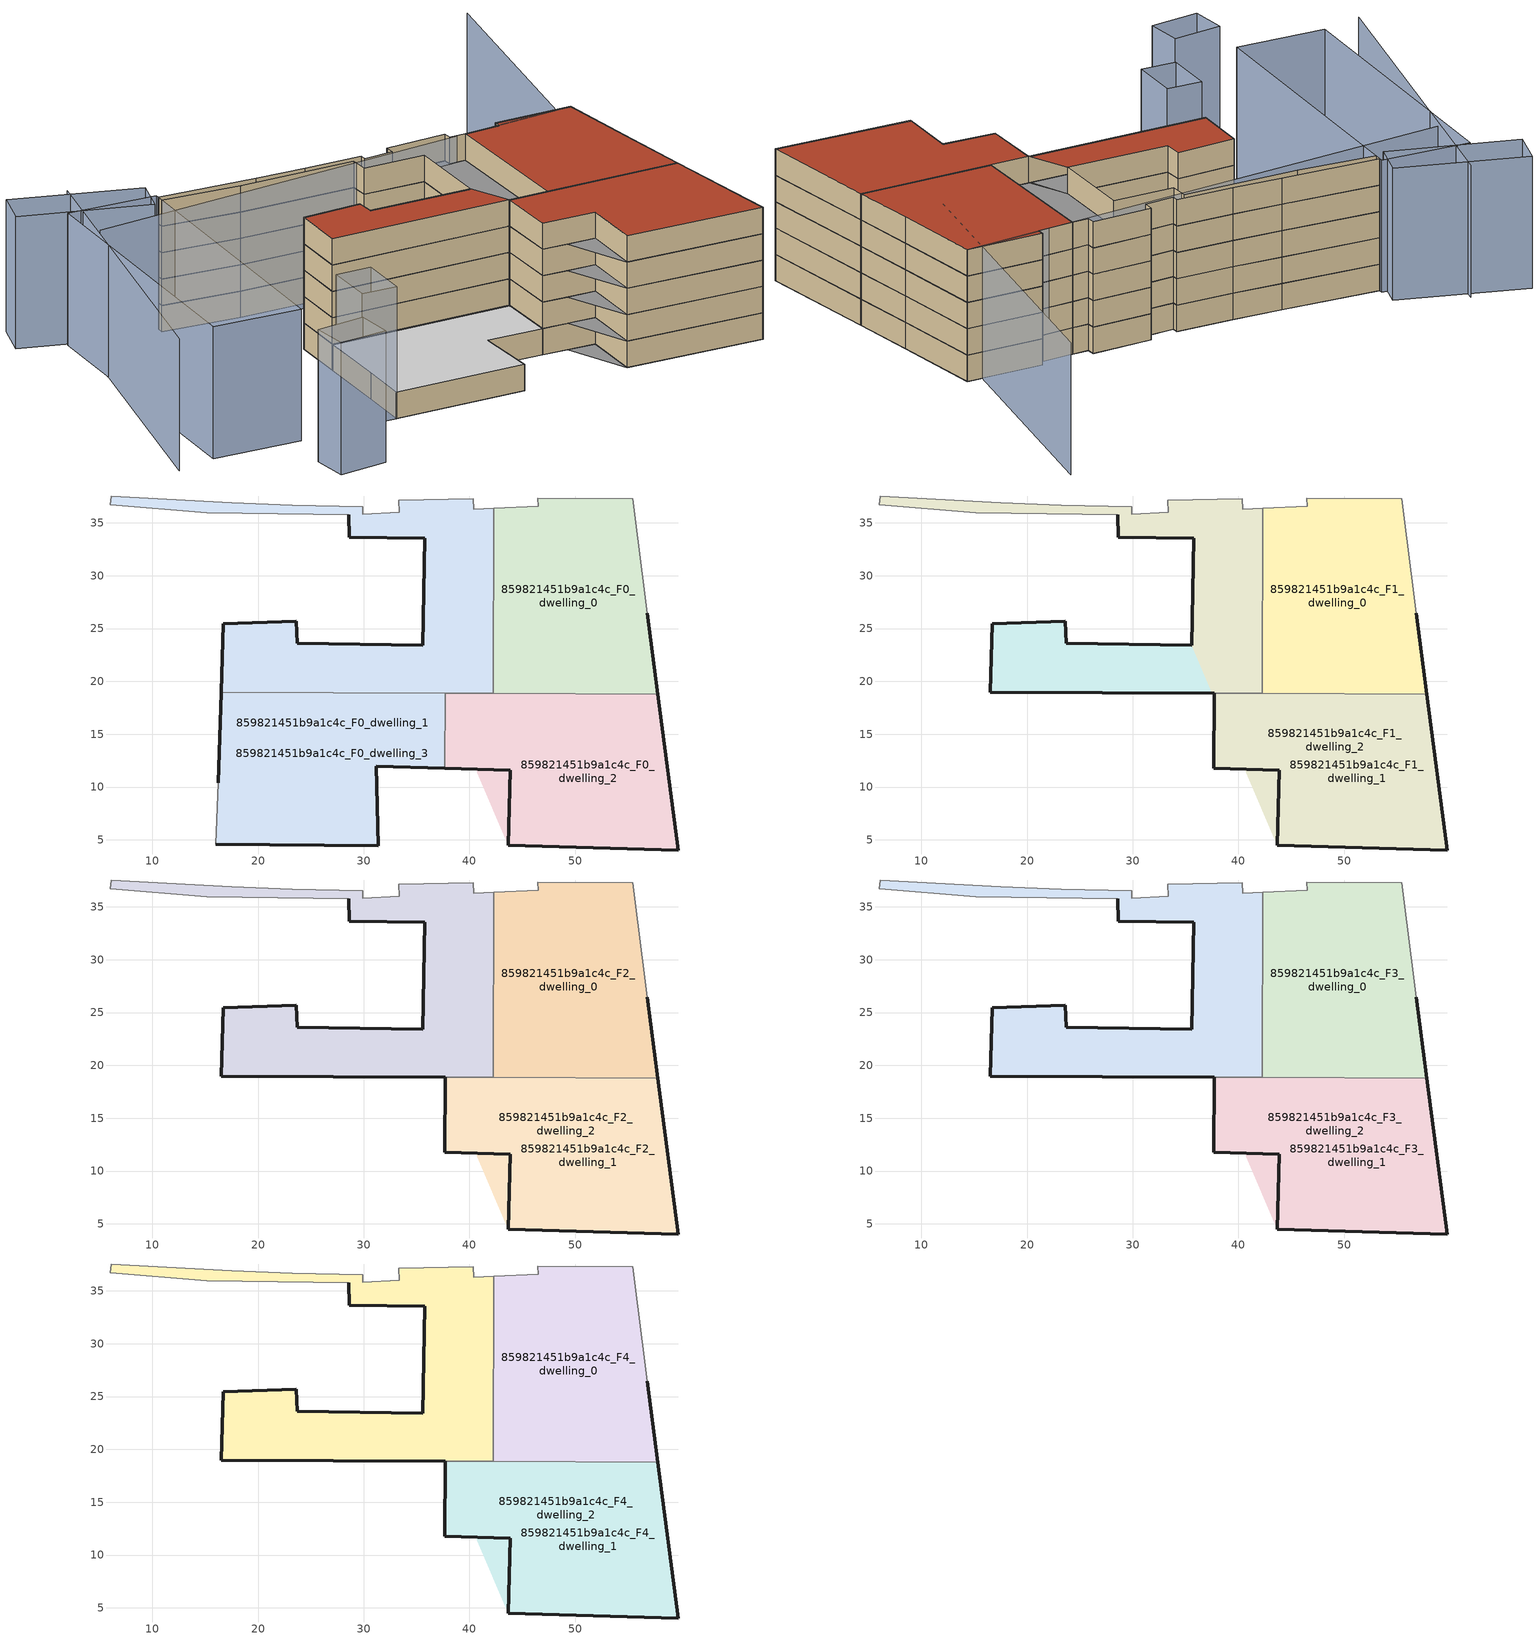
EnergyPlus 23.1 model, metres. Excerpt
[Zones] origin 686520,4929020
859821451b9a1c4c_F0_dwelling_0
 floor ground (EU_floor_Construction): 57.82,18.79 56.82,26.46 55.47,37.27 46.46,37.35 46.5,36.59 42.31,36.39 42.23,18.87 z0
 wall outside (EU_wall_Construction): 56.82,26.46 57.82,18.79 z0:3
 wall adiabatic (EU_wall_Construction): 42.31,36.39 46.5,36.59 46.46,37.35 55.47,37.27 56.82,26.46 z0:3
 wall to 859821451b9a1c4c_F0_dwelling_2 (EU_wall_Construction): 57.82,18.79 42.23,18.87 z0:3
 wall to 859821451b9a1c4c_F0_dwelling_1 (EU_wall_Construction): 42.23,18.87 42.31,36.39 z0:3
859821451b9a1c4c_F0_dwelling_1
 floor ground (EU_floor_Construction): 59.74,4.05 57.82,18.79 37.7,18.89 37.7,18.44 40.6,11.68 43.88,11.59 43.68,4.52 z0; 42.23,18.87 42.31,36.39 40.41,36.31 40.37,37.27 33.3,37.13 33.34,35.99 29.92,35.83 29.9,36.54 23.24,36.66 17.53,36.93 6.08,37.55 6.02,36.73 15.13,35.97 28.6,35.77 28.63,33.66 35.76,33.53 35.57,23.41 37.5,18.89 z0; 37.7,18.44 37.7,18.89 37.5,18.89 z0; 40.6,11.68 37.7,18.44 37.67,11.77 z0; 43.68,4.52 43.88,11.59 40.6,11.68 z0; 31.36,4.46 31.16,11.96 37.67,11.77 37.7,18.44 37.5,18.89 16.49,18.99 16.21,10.42 16,4.6 z0; 37.5,18.89 35.57,23.41 23.69,23.63 23.61,25.7 16.71,25.44 16.49,18.99 z0
 wall outside (EU_wall_Construction): 16.49,18.99 16.71,25.44 23.61,25.7 23.69,23.63 35.57,23.41 35.76,33.53 28.63,33.66 28.6,35.77 z0:3
 wall adiabatic (EU_wall_Construction): 28.6,35.77 15.13,35.97 6.02,36.73 6.08,37.55 17.53,36.93 23.24,36.66 29.9,36.54 29.92,35.83 33.34,35.99 33.3,37.13 40.37,37.27 40.41,36.31 42.31,36.39 z0:3
 wall to 859821451b9a1c4c_F0_dwelling_3 (EU_wall_Construction): 37.7,18.89 16.49,18.99 z0:3
 wall to 859821451b9a1c4c_F0_dwelling_2 (EU_wall_Construction): 42.23,18.87 37.7,18.89 z0:3
 ceiling adiabatic (EU_floor_Construction): 37.7,18.89 37.67,11.77 31.16,11.96 31.36,4.46 16,4.6 16.21,10.42 16.49,18.99 z3
859821451b9a1c4c_F0_dwelling_2
 floor ground (EU_floor_Construction): 42.23,18.87 42.31,36.39 40.41,36.31 40.37,37.27 33.3,37.13 33.34,35.99 29.92,35.83 29.9,36.54 23.24,36.66 17.53,36.93 6.08,37.55 6.02,36.73 15.13,35.97 28.6,35.77 28.63,33.66 35.76,33.53 35.57,23.41 37.7,18.44 37.7,18.89 z0; 59.74,4.05 57.82,18.79 37.7,18.89 37.7,18.44 40.6,11.68 43.88,11.59 43.68,4.52 z0; 40.6,11.68 37.7,18.44 37.67,11.77 z0; 43.68,4.52 43.88,11.59 40.6,11.68 z0
 wall outside (EU_wall_Construction): 57.82,18.79 59.74,4.05 43.68,4.52 43.88,11.59 37.67,11.77 z0:3
 wall to 859821451b9a1c4c_F0_dwelling_3 (EU_wall_Construction): 37.67,11.77 37.7,18.89 z0:3
859821451b9a1c4c_F0_dwelling_3
 floor ground (EU_floor_Construction): 42.23,18.87 42.31,36.39 40.41,36.31 40.37,37.27 33.3,37.13 33.34,35.99 29.92,35.83 29.9,36.54 23.24,36.66 17.53,36.93 6.08,37.55 6.02,36.73 15.13,35.97 28.6,35.77 28.63,33.66 35.76,33.53 35.57,23.41 23.69,23.63 23.61,25.7 16.71,25.44 16.49,18.99 z0; 31.36,4.46 31.16,11.96 37.67,11.77 37.7,18.89 16.49,18.99 16.21,10.42 16,4.6 z0
 wall outside (EU_wall_Construction): 37.67,11.77 31.16,11.96 31.36,4.46 16,4.6 / 16.21,10.42 16.49,18.99 z0:3
 wall adiabatic (EU_wall_Construction): 16,4.6 16.21,10.42 z0:3
 ceiling adiabatic (EU_roof_Construction): 37.7,18.89 37.67,11.77 31.16,11.96 31.36,4.46 16,4.6 16.21,10.42 16.49,18.99 z3; 42.31,36.39 42.23,18.87 16.49,18.99 16.71,25.44 23.61,25.7 23.69,23.63 35.57,23.41 35.76,33.53 28.63,33.66 28.6,35.77 15.13,35.97 6.02,36.73 6.08,37.55 17.53,36.93 23.24,36.66 29.9,36.54 29.92,35.83 33.34,35.99 33.3,37.13 40.37,37.27 40.41,36.31 z3
859821451b9a1c4c_F1_dwelling_0
 floor to 859821451b9a1c4c_F0_dwelling_0 (EU_floor_Construction): 57.82,18.79 56.82,26.46 55.47,37.27 46.46,37.35 46.5,36.59 42.31,36.39 42.23,18.87 z3
 wall outside (EU_wall_Construction): 56.82,26.46 57.82,18.79 z3:6
 wall adiabatic (EU_wall_Construction): 42.31,36.39 46.5,36.59 46.46,37.35 55.47,37.27 56.82,26.46 z3:6
 wall to 859821451b9a1c4c_F1_dwelling_2 (EU_wall_Construction): 57.82,18.79 42.23,18.87 z3:6
 wall to 859821451b9a1c4c_F1_dwelling_1 (EU_wall_Construction): 42.23,18.87 42.31,36.39 z3:6
859821451b9a1c4c_F1_dwelling_1
 floor outside (EU_floor_Construction): 43.68,4.52 43.88,11.59 40.6,11.68 z3
 floor to 859821451b9a1c4c_F0_dwelling_1 (EU_floor_Construction): 59.74,4.05 57.82,18.79 37.7,18.89 37.7,18.44 40.6,11.68 43.88,11.59 43.68,4.52 z3; 37.5,18.89 35.57,23.41 23.69,23.63 23.61,25.7 16.71,25.44 16.49,18.99 z3; 42.23,18.87 42.31,36.39 40.41,36.31 40.37,37.27 33.3,37.13 33.34,35.99 29.92,35.83 29.9,36.54 23.24,36.66 17.53,36.93 6.08,37.55 6.02,36.73 15.13,35.97 28.6,35.77 28.63,33.66 35.76,33.53 35.57,23.41 37.7,18.89 z3; 37.7,18.89 35.57,23.41 37.5,18.89 z3
 floor to 859821451b9a1c4c_F0_dwelling_2 (EU_floor_Construction): 40.6,11.68 37.7,18.44 37.67,11.77 z3
 floor adiabatic (EU_floor_Construction): 37.7,18.44 37.7,18.89 37.5,18.89 z3
 wall outside (EU_wall_Construction): 37.7,18.89 16.49,18.99 16.71,25.44 23.61,25.7 23.69,23.63 35.57,23.41 35.76,33.53 28.63,33.66 28.6,35.77 z3:6
 wall adiabatic (EU_wall_Construction): 28.6,35.77 15.13,35.97 6.02,36.73 6.08,37.55 17.53,36.93 23.24,36.66 29.9,36.54 29.92,35.83 33.34,35.99 33.3,37.13 40.37,37.27 40.41,36.31 42.31,36.39 z3:6
 wall to 859821451b9a1c4c_F1_dwelling_2 (EU_wall_Construction): 42.23,18.87 37.7,18.89 z3:6
859821451b9a1c4c_F1_dwelling_2
 floor outside (EU_floor_Construction): 43.68,4.52 43.88,11.59 40.6,11.68 z3
 floor to 859821451b9a1c4c_F0_dwelling_2 (EU_floor_Construction): 37.5,18.89 35.57,23.41 23.69,23.63 23.61,25.7 16.71,25.44 16.49,18.99 z3; 42.23,18.87 42.31,36.39 40.41,36.31 40.37,37.27 33.3,37.13 33.34,35.99 29.92,35.83 29.9,36.54 23.24,36.66 17.53,36.93 6.08,37.55 6.02,36.73 15.13,35.97 28.6,35.77 28.63,33.66 35.76,33.53 35.57,23.41 37.7,18.89 z3; 59.74,4.05 57.82,18.79 37.7,18.89 37.7,18.44 40.6,11.68 43.88,11.59 43.68,4.52 z3; 37.7,18.89 35.57,23.41 37.5,18.89 z3
 floor adiabatic (EU_floor_Construction): 37.7,18.44 37.7,18.89 37.5,18.89 z3
 floor to 859821451b9a1c4c_F0_dwelling_1 (EU_floor_Construction): 40.6,11.68 37.7,18.44 37.67,11.77 z3
 wall outside (EU_wall_Construction): 57.82,18.79 59.74,4.05 43.68,4.52 43.88,11.59 37.67,11.77 37.7,18.89 z3:6
859821451b9a1c4c_F2_dwelling_0
 floor to 859821451b9a1c4c_F1_dwelling_0 (EU_floor_Construction): 57.82,18.79 56.82,26.46 55.47,37.27 46.46,37.35 46.5,36.59 42.31,36.39 42.23,18.87 z6
 wall outside (EU_wall_Construction): 56.82,26.46 57.82,18.79 z6:9
 wall adiabatic (EU_wall_Construction): 42.31,36.39 46.5,36.59 46.46,37.35 55.47,37.27 56.82,26.46 z6:9
 wall to 859821451b9a1c4c_F2_dwelling_2 (EU_wall_Construction): 57.82,18.79 42.23,18.87 z6:9
 wall to 859821451b9a1c4c_F2_dwelling_1 (EU_wall_Construction): 42.23,18.87 42.31,36.39 z6:9
859821451b9a1c4c_F2_dwelling_1
 floor outside (EU_floor_Construction): 37.7,18.44 37.7,18.89 37.5,18.89 z6; 43.68,4.52 43.88,11.59 40.6,11.68 z6
 floor to 859821451b9a1c4c_F1_dwelling_1 (EU_floor_Construction): 37.5,18.89 35.57,23.41 23.69,23.63 23.61,25.7 16.71,25.44 16.49,18.99 z6; 42.23,18.87 42.31,36.39 40.41,36.31 40.37,37.27 33.3,37.13 33.34,35.99 29.92,35.83 29.9,36.54 23.24,36.66 17.53,36.93 6.08,37.55 6.02,36.73 15.13,35.97 28.6,35.77 28.63,33.66 35.76,33.53 35.57,23.41 37.7,18.89 z6; 40.6,11.68 37.7,18.44 37.67,11.77 z6; 37.7,18.89 35.57,23.41 37.5,18.89 z6
 floor to 859821451b9a1c4c_F1_dwelling_2 (EU_floor_Construction): 59.74,4.05 57.82,18.79 37.7,18.89 37.7,18.44 40.6,11.68 43.88,11.59 43.68,4.52 z6
 wall outside (EU_wall_Construction): 37.7,18.89 16.49,18.99 16.71,25.44 23.61,25.7 23.69,23.63 35.57,23.41 35.76,33.53 28.63,33.66 28.6,35.77 z6:9
 wall adiabatic (EU_wall_Construction): 28.6,35.77 15.13,35.97 6.02,36.73 6.08,37.55 17.53,36.93 23.24,36.66 29.9,36.54 29.92,35.83 33.34,35.99 33.3,37.13 40.37,37.27 40.41,36.31 42.31,36.39 z6:9
 wall to 859821451b9a1c4c_F2_dwelling_2 (EU_wall_Construction): 42.23,18.87 37.7,18.89 z6:9
859821451b9a1c4c_F2_dwelling_2
 floor outside (EU_floor_Construction): 37.7,18.44 37.7,18.89 37.5,18.89 z6; 43.68,4.52 43.88,11.59 40.6,11.68 z6
 floor to 859821451b9a1c4c_F1_dwelling_1 (EU_floor_Construction): 59.74,4.05 57.82,18.79 37.7,18.89 37.7,18.44 40.6,11.68 43.88,11.59 43.68,4.52 z6
 floor to 859821451b9a1c4c_F1_dwelling_2 (EU_floor_Construction): 37.5,18.89 35.57,23.41 23.69,23.63 23.61,25.7 16.71,25.44 16.49,18.99 z6; 42.23,18.87 42.31,36.39 40.41,36.31 40.37,37.27 33.3,37.13 33.34,35.99 29.92,35.83 29.9,36.54 23.24,36.66 17.53,36.93 6.08,37.55 6.02,36.73 15.13,35.97 28.6,35.77 28.63,33.66 35.76,33.53 35.57,23.41 37.7,18.89 z6; 40.6,11.68 37.7,18.44 37.67,11.77 z6; 37.7,18.89 35.57,23.41 37.5,18.89 z6
 wall outside (EU_wall_Construction): 57.82,18.79 59.74,4.05 43.68,4.52 43.88,11.59 37.67,11.77 37.7,18.89 z6:9
859821451b9a1c4c_F3_dwelling_0
 floor to 859821451b9a1c4c_F2_dwelling_0 (EU_floor_Construction): 57.82,18.79 56.82,26.46 55.47,37.27 46.46,37.35 46.5,36.59 42.31,36.39 42.23,18.87 z9
 wall outside (EU_wall_Construction): 56.82,26.46 57.82,18.79 z9:12
 wall adiabatic (EU_wall_Construction): 42.31,36.39 46.5,36.59 46.46,37.35 55.47,37.27 56.82,26.46 z9:12
 wall to 859821451b9a1c4c_F3_dwelling_2 (EU_wall_Construction): 57.82,18.79 42.23,18.87 z9:12
 wall to 859821451b9a1c4c_F3_dwelling_1 (EU_wall_Construction): 42.23,18.87 42.31,36.39 z9:12
859821451b9a1c4c_F3_dwelling_1
 floor outside (EU_floor_Construction): 37.7,18.44 37.7,18.89 37.5,18.89 z9; 43.68,4.52 43.88,11.59 40.6,11.68 z9
 floor to 859821451b9a1c4c_F2_dwelling_1 (EU_floor_Construction): 37.5,18.89 35.57,23.41 23.69,23.63 23.61,25.7 16.71,25.44 16.49,18.99 z9; 42.23,18.87 42.31,36.39 40.41,36.31 40.37,37.27 33.3,37.13 33.34,35.99 29.92,35.83 29.9,36.54 23.24,36.66 17.53,36.93 6.08,37.55 6.02,36.73 15.13,35.97 28.6,35.77 28.63,33.66 35.76,33.53 35.57,23.41 37.7,18.89 z9; 40.6,11.68 37.7,18.44 37.67,11.77 z9; 37.7,18.89 35.57,23.41 37.5,18.89 z9
 floor to 859821451b9a1c4c_F2_dwelling_2 (EU_floor_Construction): 59.74,4.05 57.82,18.79 37.7,18.89 37.7,18.44 40.6,11.68 43.88,11.59 43.68,4.52 z9
 wall outside (EU_wall_Construction): 37.7,18.89 16.49,18.99 16.71,25.44 23.61,25.7 23.69,23.63 35.57,23.41 35.76,33.53 28.63,33.66 28.6,35.77 z9:12
 wall adiabatic (EU_wall_Construction): 28.6,35.77 15.13,35.97 6.02,36.73 6.08,37.55 17.53,36.93 23.24,36.66 29.9,36.54 29.92,35.83 33.34,35.99 33.3,37.13 40.37,37.27 40.41,36.31 42.31,36.39 z9:12
 wall to 859821451b9a1c4c_F3_dwelling_2 (EU_wall_Construction): 42.23,18.87 37.7,18.89 z9:12
859821451b9a1c4c_F3_dwelling_2
 floor outside (EU_floor_Construction): 37.7,18.44 37.7,18.89 37.5,18.89 z9; 43.68,4.52 43.88,11.59 40.6,11.68 z9
 floor to 859821451b9a1c4c_F2_dwelling_1 (EU_floor_Construction): 59.74,4.05 57.82,18.79 37.7,18.89 37.7,18.44 40.6,11.68 43.88,11.59 43.68,4.52 z9
 floor to 859821451b9a1c4c_F2_dwelling_2 (EU_floor_Construction): 37.5,18.89 35.57,23.41 23.69,23.63 23.61,25.7 16.71,25.44 16.49,18.99 z9; 42.23,18.87 42.31,36.39 40.41,36.31 40.37,37.27 33.3,37.13 33.34,35.99 29.92,35.83 29.9,36.54 23.24,36.66 17.53,36.93 6.08,37.55 6.02,36.73 15.13,35.97 28.6,35.77 28.63,33.66 35.76,33.53 35.57,23.41 37.7,18.89 z9; 40.6,11.68 37.7,18.44 37.67,11.77 z9; 37.7,18.89 35.57,23.41 37.5,18.89 z9
 wall outside (EU_wall_Construction): 57.82,18.79 59.74,4.05 43.68,4.52 43.88,11.59 37.67,11.77 37.7,18.89 z9:12
859821451b9a1c4c_F4_dwelling_0
 floor to 859821451b9a1c4c_F3_dwelling_0 (EU_floor_Construction): 57.82,18.79 56.82,26.46 55.47,37.27 46.46,37.35 46.5,36.59 42.31,36.39 42.23,18.87 z12
 wall outside (EU_wall_Construction): 56.82,26.46 57.82,18.79 z12:15
 wall adiabatic (EU_wall_Construction): 42.31,36.39 46.5,36.59 46.46,37.35 55.47,37.27 56.82,26.46 z12:15
 wall to 859821451b9a1c4c_F4_dwelling_2 (EU_wall_Construction): 57.82,18.79 42.23,18.87 z12:15
 wall to 859821451b9a1c4c_F4_dwelling_1 (EU_wall_Construction): 42.23,18.87 42.31,36.39 z12:15
 roof outside (EU_roof_Construction): 55.47,37.27 56.82,26.46 57.82,18.79 42.23,18.87 42.31,36.39 46.5,36.59 46.46,37.35 z15
859821451b9a1c4c_F4_dwelling_1
 floor outside (EU_floor_Construction): 37.7,18.44 37.7,18.89 37.5,18.89 z12; 43.68,4.52 43.88,11.59 40.6,11.68 z12
 floor to 859821451b9a1c4c_F3_dwelling_1 (EU_floor_Construction): 37.5,18.89 35.57,23.41 23.69,23.63 23.61,25.7 16.71,25.44 16.49,18.99 z12; 42.23,18.87 42.31,36.39 40.41,36.31 40.37,37.27 33.3,37.13 33.34,35.99 29.92,35.83 29.9,36.54 23.24,36.66 17.53,36.93 6.08,37.55 6.02,36.73 15.13,35.97 28.6,35.77 28.63,33.66 35.76,33.53 35.57,23.41 37.7,18.89 z12; 40.6,11.68 37.7,18.44 37.67,11.77 z12; 37.7,18.89 35.57,23.41 37.5,18.89 z12
 floor to 859821451b9a1c4c_F3_dwelling_2 (EU_floor_Construction): 59.74,4.05 57.82,18.79 37.7,18.89 37.7,18.44 40.6,11.68 43.88,11.59 43.68,4.52 z12
 wall outside (EU_wall_Construction): 37.7,18.89 16.49,18.99 16.71,25.44 23.61,25.7 23.69,23.63 35.57,23.41 35.76,33.53 28.63,33.66 28.6,35.77 z12:15
 wall adiabatic (EU_wall_Construction): 28.6,35.77 15.13,35.97 6.02,36.73 6.08,37.55 17.53,36.93 23.24,36.66 29.9,36.54 29.92,35.83 33.34,35.99 33.3,37.13 40.37,37.27 40.41,36.31 42.31,36.39 z12:15
 wall to 859821451b9a1c4c_F4_dwelling_2 (EU_wall_Construction): 42.23,18.87 37.7,18.89 z12:15
 roof outside (EU_roof_Construction): 57.82,18.79 59.74,4.05 43.68,4.52 43.88,11.59 37.67,11.77 37.7,18.89 z15; 35.57,23.41 37.7,18.89 16.49,18.99 16.71,25.44 23.61,25.7 23.69,23.63 z15
859821451b9a1c4c_F4_dwelling_2
 floor outside (EU_floor_Construction): 37.7,18.44 37.7,18.89 37.5,18.89 z12; 43.68,4.52 43.88,11.59 40.6,11.68 z12
 floor to 859821451b9a1c4c_F3_dwelling_1 (EU_floor_Construction): 59.74,4.05 57.82,18.79 37.7,18.89 37.7,18.44 40.6,11.68 43.88,11.59 43.68,4.52 z12
 floor to 859821451b9a1c4c_F3_dwelling_2 (EU_floor_Construction): 37.5,18.89 35.57,23.41 23.69,23.63 23.61,25.7 16.71,25.44 16.49,18.99 z12; 42.23,18.87 42.31,36.39 40.41,36.31 40.37,37.27 33.3,37.13 33.34,35.99 29.92,35.83 29.9,36.54 23.24,36.66 17.53,36.93 6.08,37.55 6.02,36.73 15.13,35.97 28.6,35.77 28.63,33.66 35.76,33.53 35.57,23.41 37.7,18.89 z12; 40.6,11.68 37.7,18.44 37.67,11.77 z12; 37.7,18.89 35.57,23.41 37.5,18.89 z12
 wall outside (EU_wall_Construction): 57.82,18.79 59.74,4.05 43.68,4.52 43.88,11.59 37.67,11.77 37.7,18.89 z12:15
 roof outside (EU_roof_Construction): 57.82,18.79 59.74,4.05 43.68,4.52 43.88,11.59 37.67,11.77 37.7,18.89 z15; 35.57,23.41 37.7,18.89 16.49,18.99 16.71,25.44 23.61,25.7 23.69,23.63 z15
shading: 51.64,25.05 58.25,64.04 / -1.3,43.76 -10.53,3.82 / 55.47,37.27 -3.49,32.98 / 3.7,-5.45 3.31,-1.23 / 3.31,-1.23 8.94,-0.71 / 8.94,-0.71 9.33,-4.93 / 9.33,-4.93 3.7,-5.45 / 16.03,4.6 11.99,4.72 / 11.99,4.72 12.17,10.54 / 12.17,10.54 16.21,10.42 / 16.21,10.42 16.03,4.6 / 6.1,37.99 4.48,4.37 / 4.48,4.37 -5.84,4.87 / -5.84,4.87 -4.22,38.49 / -4.22,38.49 6.1,37.99 / -8.1,44.78 6.2,40.44 / 6.2,40.44 4.88,36.1 / 4.88,36.1 -9.41,40.45 / -9.41,40.45 -8.1,44.78 z0:15
[Building]
EU S2 Campaign: North Axis=0; Terrain=City; Solar Distribution=FullExterior
[Site:Location]
Bologna: Latitude=44.5; Longitude=11.25; Time Zone=1; Elevation=37
[SizingPeriod:WeatherFileDays]
AnnualSizingPeriod: Begin Month=1; Begin Day of Month=1; End Month=12; End Day of Month=31; Day of Week for Start Day=Monday; Use Weather File Daylight Saving Period=No; Use Weather File Rain and Snow Indicators=No
[MATERIAL]
EU_InternalMass_Material: Roughness=MediumRough; Thickness=0.1; Conductivity=1; Density=1800; Specific Heat=900; Thermal Absorptance=0.9; Solar Absorptance=0.7; Visible Absorptance=0.7
[MATERIAL:NOMASS] Roughness=MediumRough; Thermal Absorptance=0.9; Solar Absorptance=0.7; Visible Absorptance=0.7
Name | Thermal Resistance
EU_wall_NoMass | 0.905828
EU_roof_NoMass | 0.37593
EU_floor_NoMass | 0.67114
[CONSTRUCTION]
EU_wall_Construction: EU_wall_NoMass
EU_roof_Construction: EU_roof_NoMass
EU_floor_Construction: EU_floor_NoMass
EU_InternalMass_Construction: EU_InternalMass_Material
[ZONE] Type=1; Multiplier=1; Ceiling Height=autocalculate; Floor Area=autocalculate; Part of Total Floor Area=Yes
Name | Volume
859821451b9a1c4c_F0_dwelling_0; 859821451b9a1c4c_F1_dwelling_0; 859821451b9a1c4c_F2_dwelling_0; 859821451b9a1c4c_F3_dwelling_0; 859821451b9a1c4c_F4_dwelling_0 | 785.555
859821451b9a1c4c_F0_dwelling_1 | 2391.57
859821451b9a1c4c_F1_dwelling_1; 859821451b9a1c4c_F2_dwelling_1; 859821451b9a1c4c_F3_dwelling_1; 859821451b9a1c4c_F4_dwelling_1; 859821451b9a1c4c_F1_dwelling_2; 859821451b9a1c4c_F2_dwelling_2; 859821451b9a1c4c_F3_dwelling_2; 859821451b9a1c4c_F4_dwelling_2 | 1606.11
859821451b9a1c4c_F0_dwelling_2 | 1289.66
859821451b9a1c4c_F0_dwelling_3 | 1571.17
[INTERNALMASS] Construction=EU_InternalMass_Construction
Name | Zone or ZoneList | Surface Area
859821451b9a1c4c_F0_dwelling_0_EU_InternalMass | 859821451b9a1c4c_F0_dwelling_0 | 261.853
859821451b9a1c4c_F0_dwelling_1_EU_InternalMass | 859821451b9a1c4c_F0_dwelling_1 | 261.86
859821451b9a1c4c_F0_dwelling_2_EU_InternalMass | 859821451b9a1c4c_F0_dwelling_2 | 261.87
859821451b9a1c4c_F0_dwelling_3_EU_InternalMass | 859821451b9a1c4c_F0_dwelling_3 | 261.865
859821451b9a1c4c_F1_dwelling_0_EU_InternalMass | 859821451b9a1c4c_F1_dwelling_0 | 356.873
859821451b9a1c4c_F1_dwelling_1_EU_InternalMass | 859821451b9a1c4c_F1_dwelling_1 | 356.86
859821451b9a1c4c_F1_dwelling_2_EU_InternalMass | 859821451b9a1c4c_F1_dwelling_2 | 333.713
859821451b9a1c4c_F2_dwelling_0_EU_InternalMass | 859821451b9a1c4c_F2_dwelling_0 | 356.873
859821451b9a1c4c_F2_dwelling_1_EU_InternalMass | 859821451b9a1c4c_F2_dwelling_1 | 356.86
859821451b9a1c4c_F2_dwelling_2_EU_InternalMass | 859821451b9a1c4c_F2_dwelling_2 | 333.713
859821451b9a1c4c_F3_dwelling_0_EU_InternalMass | 859821451b9a1c4c_F3_dwelling_0 | 356.873
859821451b9a1c4c_F3_dwelling_1_EU_InternalMass | 859821451b9a1c4c_F3_dwelling_1 | 356.86
859821451b9a1c4c_F3_dwelling_2_EU_InternalMass | 859821451b9a1c4c_F3_dwelling_2 | 333.713
859821451b9a1c4c_F4_dwelling_0_EU_InternalMass | 859821451b9a1c4c_F4_dwelling_0 | 356.873
859821451b9a1c4c_F4_dwelling_1_EU_InternalMass | 859821451b9a1c4c_F4_dwelling_1 | 356.86
859821451b9a1c4c_F4_dwelling_2_EU_InternalMass | 859821451b9a1c4c_F4_dwelling_2 | 333.713
[OTHEREQUIPMENT] Fuel Type=Electricity; Design Level Calculation Method=Watts/Area; Power per Zone Floor Area=1; Fraction Latent=0; Fraction Radiant=0; Fraction Lost=0; Carbon Dioxide Generation Rate=0; EndUse Subcategory=EU_Step8_InternalGains
Name | Zone or ZoneList or Space or SpaceList | Schedule
EU_Step8_InternalGain_859821451b9a1c4c_F0_dwelling_0_f000 | 859821451b9a1c4c_F0_dwelling_0 | EU_Step8_GainSchedule_859821451b9a1c4c_F0_dwelling_0_f000
EU_Step8_InternalGain_859821451b9a1c4c_F0_dwelling_1_f000 | 859821451b9a1c4c_F0_dwelling_1 | EU_Step8_GainSchedule_859821451b9a1c4c_F0_dwelling_1_f000
EU_Step8_InternalGain_859821451b9a1c4c_F0_dwelling_2_f000 | 859821451b9a1c4c_F0_dwelling_2 | EU_Step8_GainSchedule_859821451b9a1c4c_F0_dwelling_2_f000
EU_Step8_InternalGain_859821451b9a1c4c_F0_dwelling_3_f000 | 859821451b9a1c4c_F0_dwelling_3 | EU_Step8_GainSchedule_859821451b9a1c4c_F0_dwelling_3_f000
EU_Step8_InternalGain_859821451b9a1c4c_F1_dwelling_0_f000 | 859821451b9a1c4c_F1_dwelling_0 | EU_Step8_GainSchedule_859821451b9a1c4c_F1_dwelling_0_f000
EU_Step8_InternalGain_859821451b9a1c4c_F1_dwelling_1_f000 | 859821451b9a1c4c_F1_dwelling_1 | EU_Step8_GainSchedule_859821451b9a1c4c_F1_dwelling_1_f000
EU_Step8_InternalGain_859821451b9a1c4c_F1_dwelling_2_f000 | 859821451b9a1c4c_F1_dwelling_2 | EU_Step8_GainSchedule_859821451b9a1c4c_F1_dwelling_2_f000
EU_Step8_InternalGain_859821451b9a1c4c_F2_dwelling_0_f000 | 859821451b9a1c4c_F2_dwelling_0 | EU_Step8_GainSchedule_859821451b9a1c4c_F2_dwelling_0_f000
EU_Step8_InternalGain_859821451b9a1c4c_F2_dwelling_1_f000 | 859821451b9a1c4c_F2_dwelling_1 | EU_Step8_GainSchedule_859821451b9a1c4c_F2_dwelling_1_f000
EU_Step8_InternalGain_859821451b9a1c4c_F2_dwelling_2_f000 | 859821451b9a1c4c_F2_dwelling_2 | EU_Step8_GainSchedule_859821451b9a1c4c_F2_dwelling_2_f000
EU_Step8_InternalGain_859821451b9a1c4c_F3_dwelling_0_f000 | 859821451b9a1c4c_F3_dwelling_0 | EU_Step8_GainSchedule_859821451b9a1c4c_F3_dwelling_0_f000
EU_Step8_InternalGain_859821451b9a1c4c_F3_dwelling_1_f000 | 859821451b9a1c4c_F3_dwelling_1 | EU_Step8_GainSchedule_859821451b9a1c4c_F3_dwelling_1_f000
EU_Step8_InternalGain_859821451b9a1c4c_F3_dwelling_2_f000 | 859821451b9a1c4c_F3_dwelling_2 | EU_Step8_GainSchedule_859821451b9a1c4c_F3_dwelling_2_f000
EU_Step8_InternalGain_859821451b9a1c4c_F4_dwelling_0_f000 | 859821451b9a1c4c_F4_dwelling_0 | EU_Step8_GainSchedule_859821451b9a1c4c_F4_dwelling_0_f000
EU_Step8_InternalGain_859821451b9a1c4c_F4_dwelling_1_f000 | 859821451b9a1c4c_F4_dwelling_1 | EU_Step8_GainSchedule_859821451b9a1c4c_F4_dwelling_1_f000
EU_Step8_InternalGain_859821451b9a1c4c_F4_dwelling_2_f000 | 859821451b9a1c4c_F4_dwelling_2 | EU_Step8_GainSchedule_859821451b9a1c4c_F4_dwelling_2_f000
[ZONEVENTILATION:DESIGNFLOWRATE] Schedule=EU_AlwaysOn; Design Flow Rate Calculation Method=AirChanges/Hour; Air Changes per Hour=0.73129; Ventilation Type=Natural; Fan Pressure Rise=0; Fan Total Efficiency=1; Constant Term Coefficient=1; Temperature Term Coefficient=0; Velocity Term Coefficient=0; Velocity Squared Term Coefficient=0; Minimum Indoor Temperature=-100; Maximum Indoor Temperature=100; Delta Temperature=-100; Minimum Outdoor Temperature=-100; Maximum Outdoor Temperature=100; Maximum Wind Speed=40
Name | Zone or ZoneList or Space or SpaceList
EU_ConstantAir_859821451b9a1c4c_F0_dwelling_0 | 859821451b9a1c4c_F0_dwelling_0
EU_ConstantAir_859821451b9a1c4c_F0_dwelling_1 | 859821451b9a1c4c_F0_dwelling_1
EU_ConstantAir_859821451b9a1c4c_F0_dwelling_2 | 859821451b9a1c4c_F0_dwelling_2
EU_ConstantAir_859821451b9a1c4c_F0_dwelling_3 | 859821451b9a1c4c_F0_dwelling_3
EU_ConstantAir_859821451b9a1c4c_F1_dwelling_0 | 859821451b9a1c4c_F1_dwelling_0
EU_ConstantAir_859821451b9a1c4c_F1_dwelling_1 | 859821451b9a1c4c_F1_dwelling_1
EU_ConstantAir_859821451b9a1c4c_F1_dwelling_2 | 859821451b9a1c4c_F1_dwelling_2
EU_ConstantAir_859821451b9a1c4c_F2_dwelling_0 | 859821451b9a1c4c_F2_dwelling_0
EU_ConstantAir_859821451b9a1c4c_F2_dwelling_1 | 859821451b9a1c4c_F2_dwelling_1
EU_ConstantAir_859821451b9a1c4c_F2_dwelling_2 | 859821451b9a1c4c_F2_dwelling_2
EU_ConstantAir_859821451b9a1c4c_F3_dwelling_0 | 859821451b9a1c4c_F3_dwelling_0
EU_ConstantAir_859821451b9a1c4c_F3_dwelling_1 | 859821451b9a1c4c_F3_dwelling_1
EU_ConstantAir_859821451b9a1c4c_F3_dwelling_2 | 859821451b9a1c4c_F3_dwelling_2
EU_ConstantAir_859821451b9a1c4c_F4_dwelling_0 | 859821451b9a1c4c_F4_dwelling_0
EU_ConstantAir_859821451b9a1c4c_F4_dwelling_1 | 859821451b9a1c4c_F4_dwelling_1
EU_ConstantAir_859821451b9a1c4c_F4_dwelling_2 | 859821451b9a1c4c_F4_dwelling_2
[HVACTEMPLATE:THERMOSTAT] Constant Heating Setpoint=20; Constant Cooling Setpoint=50
EU_HeatOnly_859821451b9a1c4c_F0_dwelling_0; EU_HeatOnly_859821451b9a1c4c_F0_dwelling_1; EU_HeatOnly_859821451b9a1c4c_F0_dwelling_2; EU_HeatOnly_859821451b9a1c4c_F0_dwelling_3; EU_HeatOnly_859821451b9a1c4c_F1_dwelling_0; EU_HeatOnly_859821451b9a1c4c_F1_dwelling_1; EU_HeatOnly_859821451b9a1c4c_F1_dwelling_2; EU_HeatOnly_859821451b9a1c4c_F2_dwelling_0; EU_HeatOnly_859821451b9a1c4c_F2_dwelling_1; EU_HeatOnly_859821451b9a1c4c_F2_dwelling_2; EU_HeatOnly_859821451b9a1c4c_F3_dwelling_0; EU_HeatOnly_859821451b9a1c4c_F3_dwelling_1; EU_HeatOnly_859821451b9a1c4c_F3_dwelling_2; EU_HeatOnly_859821451b9a1c4c_F4_dwelling_0; EU_HeatOnly_859821451b9a1c4c_F4_dwelling_1; EU_HeatOnly_859821451b9a1c4c_F4_dwelling_2
[HVACTEMPLATE:ZONE:IDEALLOADSAIRSYSTEM] System Availability Schedule=EU_AlwaysOn; Maximum Heating Supply Air Temperature=50; Minimum Cooling Supply Air Temperature=13; Maximum Heating Supply Air Humidity Ratio=0.0156; Minimum Cooling Supply Air Humidity Ratio=0.0077; Heating Limit=NoLimit; Cooling Limit=NoLimit; Heating Availability Schedule=EU_AlwaysOn; Cooling Availability Schedule=EU_CoolingOff; Dehumidification Control Type=ConstantSensibleHeatRatio; Cooling Sensible Heat Ratio=0.7; Dehumidification Setpoint=60; Humidification Control Type=None; Humidification Setpoint=30; Outdoor Air Method=None; Outdoor Air Flow Rate per Person=0.00944; Outdoor Air Flow Rate per Zone Floor Area=0; Outdoor Air Flow Rate per Zone=0; Demand Controlled Ventilation Type=None; Outdoor Air Economizer Type=NoEconomizer; Heat Recovery Type=None; Sensible Heat Recovery Effectiveness=0.7; Latent Heat Recovery Effectiveness=0.65
Name | Template Thermostat
859821451b9a1c4c_F0_dwelling_0 | EU_HeatOnly_859821451b9a1c4c_F0_dwelling_0
859821451b9a1c4c_F0_dwelling_1 | EU_HeatOnly_859821451b9a1c4c_F0_dwelling_1
859821451b9a1c4c_F0_dwelling_2 | EU_HeatOnly_859821451b9a1c4c_F0_dwelling_2
859821451b9a1c4c_F0_dwelling_3 | EU_HeatOnly_859821451b9a1c4c_F0_dwelling_3
859821451b9a1c4c_F1_dwelling_0 | EU_HeatOnly_859821451b9a1c4c_F1_dwelling_0
859821451b9a1c4c_F1_dwelling_1 | EU_HeatOnly_859821451b9a1c4c_F1_dwelling_1
859821451b9a1c4c_F1_dwelling_2 | EU_HeatOnly_859821451b9a1c4c_F1_dwelling_2
859821451b9a1c4c_F2_dwelling_0 | EU_HeatOnly_859821451b9a1c4c_F2_dwelling_0
859821451b9a1c4c_F2_dwelling_1 | EU_HeatOnly_859821451b9a1c4c_F2_dwelling_1
859821451b9a1c4c_F2_dwelling_2 | EU_HeatOnly_859821451b9a1c4c_F2_dwelling_2
859821451b9a1c4c_F3_dwelling_0 | EU_HeatOnly_859821451b9a1c4c_F3_dwelling_0
859821451b9a1c4c_F3_dwelling_1 | EU_HeatOnly_859821451b9a1c4c_F3_dwelling_1
859821451b9a1c4c_F3_dwelling_2 | EU_HeatOnly_859821451b9a1c4c_F3_dwelling_2
859821451b9a1c4c_F4_dwelling_0 | EU_HeatOnly_859821451b9a1c4c_F4_dwelling_0
859821451b9a1c4c_F4_dwelling_1 | EU_HeatOnly_859821451b9a1c4c_F4_dwelling_1
859821451b9a1c4c_F4_dwelling_2 | EU_HeatOnly_859821451b9a1c4c_F4_dwelling_2
[SIZING:ZONE] Zone Cooling Design Supply Air Temperature Input Method=SupplyAirTemperature; Zone Cooling Design Supply Air Temperature=13; Zone Heating Design Supply Air Temperature Input Method=SupplyAirTemperature; Zone Heating Design Supply Air Temperature=50; Zone Cooling Design Supply Air Humidity Ratio=0.008; Zone Heating Design Supply Air Humidity Ratio=0.008; Cooling Design Air Flow Method=DesignDay; Cooling Design Air Flow Rate=0; Cooling Minimum Air Flow per Zone Floor Area=0.000762; Cooling Minimum Air Flow=0; Cooling Minimum Air Flow Fraction=0.2; Heating Design Air Flow Method=DesignDay; Heating Design Air Flow Rate=0; Heating Maximum Air Flow per Zone Floor Area=0.002032; Heating Maximum Air Flow=0.141576; Heating Maximum Air Flow Fraction=0.3; Account for Dedicated Outdoor Air System=No; Dedicated Outdoor Air System Control Strategy=NeutralSupplyAir; Dedicated Outdoor Air Low Setpoint Temperature for Design=autosize; Dedicated Outdoor Air High Setpoint Temperature for Design=autosize; Zone Load Sizing Method=Sensible Load Only No Latent Load; Zone Latent Cooling Design Supply Air Humidity Ratio Input Method=HumidityRatioDifference; Zone Cooling Design Supply Air Humidity Ratio Difference=0.005; Zone Latent Heating Design Supply Air Humidity Ratio Input Method=HumidityRatioDifference; Zone Humidification Design Supply Air Humidity Ratio Difference=0.005
859821451b9a1c4c_F0_dwelling_0; 859821451b9a1c4c_F0_dwelling_1; 859821451b9a1c4c_F0_dwelling_2; 859821451b9a1c4c_F0_dwelling_3; 859821451b9a1c4c_F1_dwelling_0; 859821451b9a1c4c_F1_dwelling_1; 859821451b9a1c4c_F1_dwelling_2; 859821451b9a1c4c_F2_dwelling_0; 859821451b9a1c4c_F2_dwelling_1; 859821451b9a1c4c_F2_dwelling_2; 859821451b9a1c4c_F3_dwelling_0; 859821451b9a1c4c_F3_dwelling_1; 859821451b9a1c4c_F3_dwelling_2; 859821451b9a1c4c_F4_dwelling_0; 859821451b9a1c4c_F4_dwelling_1; 859821451b9a1c4c_F4_dwelling_2
[SCHEDULE:CONSTANT]
Name | Hourly Value
EU_AlwaysOn | 1
EU_CoolingOff | 0
[SCHEDULE:FILE] Column Number=1; Rows to Skip at Top=0; Number of Hours of Data=8760; Column Separator=Comma; Interpolate to Timestep=No; Minutes per Item=60; Adjust Schedule for Daylight Savings=Yes
Name | File
EU_Step8_GainSchedule_859821451b9a1c4c_F0_dwelling_0_f000 | ../../schedules/859821451b9a1c4c/859821451b9a1c4c_F0_dwelling_0_f000_gain.csv
EU_Step8_GainSchedule_859821451b9a1c4c_F0_dwelling_1_f000 | ../../schedules/859821451b9a1c4c/859821451b9a1c4c_F0_dwelling_1_f000_gain.csv
EU_Step8_GainSchedule_859821451b9a1c4c_F0_dwelling_2_f000 | ../../schedules/859821451b9a1c4c/859821451b9a1c4c_F0_dwelling_2_f000_gain.csv
EU_Step8_GainSchedule_859821451b9a1c4c_F0_dwelling_3_f000 | ../../schedules/859821451b9a1c4c/859821451b9a1c4c_F0_dwelling_3_f000_gain.csv
EU_Step8_GainSchedule_859821451b9a1c4c_F1_dwelling_0_f000 | ../../schedules/859821451b9a1c4c/859821451b9a1c4c_F1_dwelling_0_f000_gain.csv
EU_Step8_GainSchedule_859821451b9a1c4c_F1_dwelling_1_f000 | ../../schedules/859821451b9a1c4c/859821451b9a1c4c_F1_dwelling_1_f000_gain.csv
EU_Step8_GainSchedule_859821451b9a1c4c_F1_dwelling_2_f000 | ../../schedules/859821451b9a1c4c/859821451b9a1c4c_F1_dwelling_2_f000_gain.csv
EU_Step8_GainSchedule_859821451b9a1c4c_F2_dwelling_0_f000 | ../../schedules/859821451b9a1c4c/859821451b9a1c4c_F2_dwelling_0_f000_gain.csv
EU_Step8_GainSchedule_859821451b9a1c4c_F2_dwelling_1_f000 | ../../schedules/859821451b9a1c4c/859821451b9a1c4c_F2_dwelling_1_f000_gain.csv
EU_Step8_GainSchedule_859821451b9a1c4c_F2_dwelling_2_f000 | ../../schedules/859821451b9a1c4c/859821451b9a1c4c_F2_dwelling_2_f000_gain.csv
EU_Step8_GainSchedule_859821451b9a1c4c_F3_dwelling_0_f000 | ../../schedules/859821451b9a1c4c/859821451b9a1c4c_F3_dwelling_0_f000_gain.csv
EU_Step8_GainSchedule_859821451b9a1c4c_F3_dwelling_1_f000 | ../../schedules/859821451b9a1c4c/859821451b9a1c4c_F3_dwelling_1_f000_gain.csv
EU_Step8_GainSchedule_859821451b9a1c4c_F3_dwelling_2_f000 | ../../schedules/859821451b9a1c4c/859821451b9a1c4c_F3_dwelling_2_f000_gain.csv
EU_Step8_GainSchedule_859821451b9a1c4c_F4_dwelling_0_f000 | ../../schedules/859821451b9a1c4c/859821451b9a1c4c_F4_dwelling_0_f000_gain.csv
EU_Step8_GainSchedule_859821451b9a1c4c_F4_dwelling_1_f000 | ../../schedules/859821451b9a1c4c/859821451b9a1c4c_F4_dwelling_1_f000_gain.csv
EU_Step8_GainSchedule_859821451b9a1c4c_F4_dwelling_2_f000 | ../../schedules/859821451b9a1c4c/859821451b9a1c4c_F4_dwelling_2_f000_gain.csv
